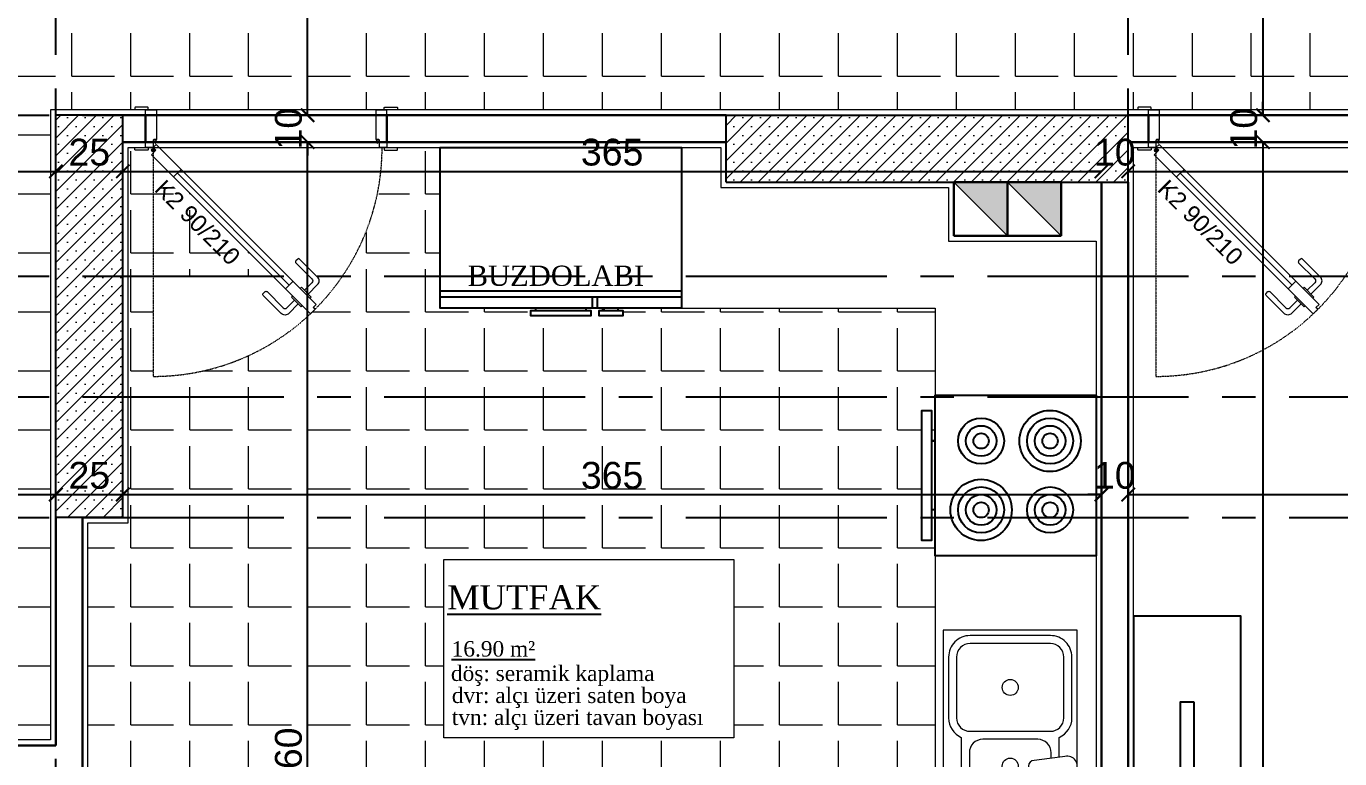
# Model space of a CAD drawing. Header units: millimetres. Extents: x 2778 to 13672, y 1832 to 5175.
# Drawn here: x 11085.1 to 11575.1, y 3115.2 to 3388.4 of the extents above; entities that cross this region are included whole.
import ezdxf

# ---------------------------------------------------------------- set-up
doc = ezdxf.new("R2010")
doc.units = ezdxf.units.MM
for name, pattern in [('CENTER2', [112.5, 75, -12.5, 12.5, -12.5]), ('DASHDOT2', [12.7, 6.35, -3.175, 0, -3.175]), ('DOTX2', [0.5, 0, -0.5])]:
    doc.linetypes.add(name, pattern=pattern)
for name, color, linetype in [('7-DCR-FRN', 8, 'Continuous'), ('@A_HH', 1, 'Continuous'), ('Panel', 7, 'Continuous'), ('Yazi', 7, 'Continuous')]:
    doc.layers.add(name, color=color, linetype=linetype)
for name, color, linetype, lineweight in [('aks', 251, 'DASHDOT2', 35), ('duvar', 232, 'Continuous', 30), ('ince', 37, 'Continuous', 0), ('iz', 1, 'DOTX2', 20), ('kapı', 3, 'Continuous', 18), ('sıva iç', 21, 'Continuous', 0), ('tarama', 251, 'Continuous', 0), ('TEFRİŞ', 251, 'Continuous', 25), ('yazı', 11, 'Continuous', 20), ('z - tarama', 251, 'Continuous', 18), ('ölçü dış', 192, 'Continuous', 20), ('ÖLÇÜ İÇ', 7, 'Continuous', 9)]:
    doc.layers.add(name, color=color, linetype=linetype, lineweight=lineweight)
doc.styles.get("Standard").update_dxf_attribs({"font": 'arial.ttf'})
doc.styles.add('STYLE3', font='times.ttf', dxfattribs={"height": 12})
doc.styles.add('Times roman', font='times.ttf')
doc.dimstyles.new('zulay iç ölçü', dxfattribs={"dimtxt": 10, "dimasz": 5, "dimexe": 0.18, "dimexo": 0, "dimgap": 2, "dimtad": 3, "dimdec": 0, "dimzin": 0, "dimdsep": 46, "dimtxsty": 'Standard', "dimblk": 'ARCHTICK', "dimcen": 0.09, "dimse1": 1, "dimse2": 1, "dimadec": 0, "dimazin": 0, "dimtfac": 1, "dimtdec": 0, "dimtix": 1, "dimtofl": 0, "dimtmove": 0, "dimatfit": 3, "dimldrblk": 'ARCHTICK', "dimfxl": 1, "dimtolj": 1, "dimtzin": 0, "dimarcsym": 0})
pattern_1 = [(45, (0, 0), (-3.314563, 3.314563), []), (45, (3.3146, 0), (-3.314563, 3.314563), [0, -4.6875])]
pattern_2 = [(0, (-1051519.92, 410259.85), (0, 22), [16, -6]), (90, (-1051519.92, 410259.85), (-22, 1e-15), [16, -6])]

# ---------------------------------------------------------------- blocks, each defined once
blk = doc.blocks.new('IDE242Entity668')
at = {"layer": 'Panel', "linetype": 'Continuous', "lineweight": 5}
h = blk.add_hatch(dxfattribs=at)
h.set_pattern_fill('SACNCR', color=163, scale=50, style=0)
h.set_pattern_definition(pattern_1)
h.paths.add_polyline_path([(2690, 865), (2840, 865), (2840, 840), (2690, 840)])
blk = doc.blocks.new('IDE242Entity669')
at = {"layer": 'Panel', "color": 164, "linetype": 'Continuous', "lineweight": -3}
blk.add_lwpolyline([(2690, 840), (2690, 865)], dxfattribs=at)
blk = doc.blocks.new('IDE242Entity670')
at = {"layer": 'Panel', "color": 164, "linetype": 'Continuous', "lineweight": -3}
blk.add_lwpolyline([(2690, 840), (2840, 840)], dxfattribs=at)
blk = doc.blocks.new('IDE242Entity671')
at = {"layer": 'Panel', "color": 164, "linetype": 'Continuous', "lineweight": -3}
blk.add_lwpolyline([(2840, 840), (2840, 865)], dxfattribs=at)
blk = doc.blocks.new('IDE242Entity672')
at = {"layer": 'Panel', "color": 164, "linetype": 'Continuous', "lineweight": -3}
blk.add_lwpolyline([(2690, 865), (2840, 865)], dxfattribs=at)
blk = doc.blocks.new('IDE242Entity883')
at = {"layer": 'Panel', "linetype": 'Continuous', "lineweight": 5}
h = blk.add_hatch(dxfattribs=at)
h.set_pattern_fill('SACNCR', color=163, scale=50, style=0)
h.set_pattern_definition(pattern_1)
h.paths.add_polyline_path([(2440, 715), (2440, 865), (2465, 865), (2465, 715)])
blk = doc.blocks.new('IDE242Entity884')
at = {"layer": 'Panel', "color": 164, "linetype": 'Continuous', "lineweight": -3}
blk.add_lwpolyline([(2465, 715), (2440, 715)], dxfattribs=at)
blk = doc.blocks.new('IDE242Entity885')
at = {"layer": 'Panel', "color": 164, "linetype": 'Continuous', "lineweight": -3}
blk.add_lwpolyline([(2465, 715), (2465, 865)], dxfattribs=at)
blk = doc.blocks.new('IDE242Entity886')
at = {"layer": 'Panel', "color": 164, "linetype": 'Continuous', "lineweight": -3}
blk.add_lwpolyline([(2465, 865), (2440, 865)], dxfattribs=at)
blk = doc.blocks.new('IDE242Entity887')
at = {"layer": 'Panel', "color": 164, "linetype": 'Continuous', "lineweight": -3}
blk.add_lwpolyline([(2440, 715), (2440, 865)], dxfattribs=at)
blk = doc.blocks.new('sadsfsfsf')
at = {"layer": 'ince'}
for p, q in [((0.7, 0), (-0.7, 0)), ((0, 0.7), (0, -0.7))]:
    blk.add_line(p, q, dxfattribs=at)
for radius in [0.6, 0.45]:
    blk.add_circle((0, 0), radius, dxfattribs=at)
blk = doc.blocks.new('eddeded')
at = {"layer": 'duvar'}
for p, q in [((-48.21, 54.38), (-38.21, 54.38)), ((-48.21, -35.62), (-38.21, -35.62))]:
    blk.add_line(p, q, dxfattribs=at)
at = {"layer": 'ince'}
blk.add_line((-26.6, -23.78), (15.13, 17.96), dxfattribs=at)
for points in [[(-50.21, 53.38), (-50.96, 53.38, -0.414214), (-51.21, 53.63), (-51.21, 58.13, -0.414214), (-50.96, 58.38), (-50.21, 58.38)], [(-36.21, 53.38), (-35.46, 53.38, 0.414214), (-35.21, 53.63), (-35.21, 58.13, 0.414214), (-35.46, 58.38), (-36.21, 58.38)], [(-50.21, -34.62), (-50.96, -34.62, 0.414214), (-51.21, -34.87), (-51.21, -39.37, 0.414214), (-50.96, -39.62), (-50.21, -39.62)], [(-36.21, -34.62), (-35.46, -34.62, -0.414214), (-35.21, -34.87), (-35.21, -39.37, -0.414214), (-35.46, -39.62), (-36.21, -39.62)]]:
    blk.add_lwpolyline(points, format="xyb", dxfattribs=at)
for points in [[(-39.11, 51.33), (-39.11, 50.38), (-37.81, 50.68), (-37.81, 50.81, -0.112206), (-37.91, 50.76), (-38.72, 50.57, -0.482314), (-39.02, 50.82), (-39.02, 51.24, -0.414214), (-38.77, 51.49), (-37.97, 51.49, -0.170049), (-37.81, 51.43), (-37.81, 51.58), (-38.86, 51.58, 0.414214)], [(17.08, 23.59), (18.49, 25), (14.96, 28.54, 0.414214), (12.13, 28.54), (5.41, 21.82, 0.414214), (5.41, 21.11), (6.12, 20.4, 0.414214), (6.83, 20.4), (12.84, 26.41, -0.414214), (14.25, 26.41)], [(20.76, 19.91), (22.17, 21.32), (25.71, 17.79, -0.414214), (25.71, 14.96), (18.99, 8.24, -0.414214), (18.28, 8.24), (17.58, 8.95, -0.414214), (17.58, 9.66), (23.59, 15.67, 0.414214), (23.59, 17.08)], [(-39.11, -31.62), (-39.11, -32.57, 0.414214), (-38.86, -32.82), (-37.81, -32.82), (-37.81, -32.67, -0.170049), (-37.97, -32.73), (-38.77, -32.73, -0.414214), (-39.02, -32.48), (-39.02, -32.06, -0.482314), (-38.72, -31.81), (-37.91, -32, -0.112206), (-37.81, -32.05), (-37.81, -31.92)]]:
    blk.add_lwpolyline(points, format="xyb", close=True, dxfattribs=at)
for points in [[(20.04, 25.7), (19.62, 26.12), (15.96, 22.47), (16.38, 22.04)], [(22.87, 22.87), (23.29, 22.44), (19.64, 18.79), (19.21, 19.21)]]:
    blk.add_lwpolyline(points, dxfattribs=at)
at = {"layer": 'iz', "ltscale": 0.1}
for p, q in [((-48.21, -35.62), (-48.21, 54.38)), ((-38.21, -35.62), (-38.21, 54.38)), ((-36.21, -32.82), (49.19, -32.82))]:
    blk.add_line(p, q, dxfattribs=at)
blk.add_arc((-36.22, -32.83), 85.41, 0.0042, 89.9958, dxfattribs=at)
at = {"layer": 'kapı'}
for p, q in [((13.72, 19.37), (16.54, 16.54)), ((-28.02, -22.36), (-25.19, -25.19))]:
    blk.add_line(p, q, dxfattribs=at)
for points in [[(-36.21, 54.38), (-36.21, 51.58), (-38.86, 51.58, 0.414214), (-39.11, 51.33), (-39.11, 50.38), (-50.21, 50.38), (-50.21, 54.38)], [(-50.21, -35.62), (-50.21, -31.62), (-39.11, -31.62), (-39.11, -32.57, 0.414214), (-38.86, -32.82), (-36.21, -32.82), (-36.21, -35.62), (-36.21, -35.62)]]:
    blk.add_lwpolyline(points, format="xyb", dxfattribs=at)
blk.add_lwpolyline([(-36.21, -32.82), (-35.15, -31.76), (-33.46, -33.46), (25.87, 25.87), (24.17, 27.57), (23.47, 26.86), (22.33, 27.99), (-37.35, -31.69), (-36.21, -32.82)], dxfattribs=at)
at = {"layer": 'sıva iç'}
for p, q in [((-48.21, 54.38), (-50.21, 54.38)), ((-38.21, 54.38), (-36.21, 54.38)), ((-48.21, -35.62), (-50.21, -35.62)), ((-36.21, -35.62), (-38.21, -35.62))]:
    blk.add_line(p, q, dxfattribs=at)
at = {"layer": 'ölçü dış'}
blk.add_line((-38.21, -35.62), (-48.21, -35.62), dxfattribs=at)
at = {"layer": 'ince', "rotation": 90}
blk.add_blockref('sadsfsfsf', (-35.15, -32.82), dxfattribs=at)
at = {"layer": 'yazı'}
blk.add_text('K2 90/210', height=6.328, rotation=45, dxfattribs=at).set_placement((-20.24, -32.71))
blk = doc.blocks.new('DGFDGFDG')
at = {"layer": 'tarama'}
h = blk.add_hatch(color=256, dxfattribs=at)
h.dxf.hatch_style = 1
h.paths.add_polyline_path([(650023.04, -115859.89), (650043.04, -115879.89), (650043.04, -115859.89)])
h = blk.add_hatch(color=256, dxfattribs=at)
h.dxf.hatch_style = 1
h.paths.add_polyline_path([(650043.04, -115859.89), (650063.04, -115879.89), (650063.04, -115859.89)])
at = {"layer": '@A_HH', "linetype": 'Continuous', "lineweight": 0}
for p, q in [((650043.04, -115879.89), (650043.04, -115859.89)), ((650043.04, -115879.89), (650043.04, -115859.89)), ((650063.04, -115879.89), (650063.04, -115859.89)), ((650063.04, -115879.89), (650063.04, -115859.89))]:
    blk.add_line(p, q, dxfattribs=at)
at = {"layer": 'duvar'}
for p, q in [((650043.04, -115859.89), (650023.04, -115859.89)), ((650043.04, -115859.89), (650023.04, -115859.89)), ((650043.04, -115859.89), (650023.04, -115859.89)), ((650023.04, -115859.89), (650043.04, -115859.89)), ((650043.04, -115859.89), (650023.04, -115859.89)), ((650043.04, -115859.89), (650023.04, -115859.89)), ((650023.04, -115859.89), (650043.04, -115859.89)), ((650063.04, -115859.89), (650043.04, -115859.89)), ((650063.04, -115859.89), (650043.04, -115859.89)), ((650063.04, -115859.89), (650043.04, -115859.89)), ((650043.04, -115859.89), (650063.04, -115859.89)), ((650063.04, -115859.89), (650043.04, -115859.89)), ((650063.04, -115859.89), (650043.04, -115859.89)), ((650043.04, -115859.89), (650063.04, -115859.89)), ((650043.04, -115859.89), (650043.04, -115879.89)), ((650043.04, -115859.89), (650043.04, -115879.89)), ((650043.04, -115859.89), (650043.04, -115879.89)), ((650043.04, -115879.89), (650043.04, -115859.89)), ((650043.04, -115859.89), (650043.04, -115879.89)), ((650043.04, -115879.89), (650043.04, -115859.89)), ((650043.04, -115879.89), (650043.04, -115859.89)), ((650063.04, -115859.89), (650063.04, -115879.89)), ((650063.04, -115859.89), (650063.04, -115879.89)), ((650063.04, -115859.89), (650063.04, -115879.89)), ((650063.04, -115879.89), (650063.04, -115859.89)), ((650063.04, -115859.89), (650063.04, -115879.89)), ((650063.04, -115879.89), (650063.04, -115859.89)), ((650063.04, -115879.89), (650063.04, -115859.89)), ((650043.04, -115864.89), (650043.04, -115869.89)), ((650063.04, -115864.89), (650063.04, -115869.89)), ((650023.04, -115879.89), (650043.04, -115879.89)), ((650043.04, -115879.89), (650023.04, -115879.89)), ((650023.04, -115879.89), (650043.04, -115879.89)), ((650023.04, -115879.89), (650043.04, -115879.89)), ((650023.04, -115879.89), (650043.04, -115879.89)), ((650023.04, -115879.89), (650043.04, -115879.89)), ((650023.04, -115879.89), (650043.04, -115879.89)), ((650043.04, -115879.89), (650023.04, -115879.89)), ((650043.04, -115879.89), (650023.04, -115879.89)), ((650043.04, -115879.89), (650023.04, -115879.89)), ((650023.04, -115879.89), (650043.04, -115879.89)), ((650043.04, -115879.89), (650023.04, -115879.89)), ((650043.04, -115879.89), (650023.04, -115879.89)), ((650023.04, -115879.89), (650043.04, -115879.89)), ((650043.04, -115879.89), (650063.04, -115879.89)), ((650063.04, -115879.89), (650043.04, -115879.89)), ((650043.04, -115879.89), (650063.04, -115879.89)), ((650043.04, -115879.89), (650063.04, -115879.89)), ((650043.04, -115879.89), (650063.04, -115879.89)), ((650043.04, -115879.89), (650063.04, -115879.89)), ((650043.04, -115879.89), (650063.04, -115879.89)), ((650063.04, -115879.89), (650043.04, -115879.89)), ((650063.04, -115879.89), (650043.04, -115879.89)), ((650063.04, -115879.89), (650043.04, -115879.89)), ((650043.04, -115879.89), (650063.04, -115879.89)), ((650063.04, -115879.89), (650043.04, -115879.89)), ((650063.04, -115879.89), (650043.04, -115879.89)), ((650043.04, -115879.89), (650063.04, -115879.89))]:
    blk.add_line(p, q, dxfattribs=at)
at = {"layer": 'duvar', "color": 7}
for p, q in [((650043.04, -115859.89), (650023.04, -115859.89)), ((650023.04, -115859.89), (650023.04, -115879.89)), ((650063.04, -115859.89), (650043.04, -115859.89)), ((650043.04, -115859.89), (650043.04, -115879.89)), ((650043.04, -115859.89), (650043.04, -115879.89)), ((650063.04, -115859.89), (650063.04, -115879.89)), ((650043.04, -115879.89), (650023.04, -115879.89)), ((650043.04, -115879.89), (650023.04, -115879.89)), ((650041.04, -115879.89), (650043.04, -115879.89)), ((650063.04, -115879.89), (650043.04, -115879.89)), ((650063.04, -115879.89), (650043.04, -115879.89)), ((650061.04, -115879.89), (650063.04, -115879.89))]:
    blk.add_line(p, q, dxfattribs=at)
at = {"layer": 'duvar'}
for points in [[(650023.04, -115859.89), (650043.04, -115859.89)], [(650043.04, -115859.89), (650063.04, -115859.89)], [(650043.04, -115879.89), (650043.04, -115859.89)], [(650063.04, -115879.89), (650063.04, -115859.89)], [(650023.04, -115879.89), (650043.04, -115879.89)], [(650043.04, -115879.89), (650063.04, -115879.89)]]:
    blk.add_lwpolyline(points, dxfattribs=at)
at = {"layer": 'ince'}
for p, q in [((650043.04, -115879.89), (650023.04, -115859.89)), ((650063.04, -115879.89), (650043.04, -115859.89))]:
    blk.add_line(p, q, dxfattribs=at)
at = {"layer": 'sıva iç'}
for p, q in [((650041.04, -115879.85), (650041.04, -115879.89)), ((650061.04, -115879.85), (650061.04, -115879.89))]:
    blk.add_line(p, q, dxfattribs=at)
blk = doc.blocks.new('*U29')
at = {"layer": '7-DCR-FRN'}
blk.add_lwpolyline([(0, 0), (210, 0), (210, 40), (0, 40)], close=True, dxfattribs=at)
blk.add_lwpolyline([(32, 22.5), (184, 22.5), (184, 17.5), (32, 17.5), (32, 22.5)], dxfattribs=at)
blk = doc.blocks.new('*U36')
at = {"layer": '7-DCR-FRN', "linetype": 'Continuous', "lineweight": 5}
for p, q in [((47.01, 46.31), (48.55, 33.93)), ((54.39, 46.31), (52.85, 33.93))]:
    blk.add_line(p, q, dxfattribs=at)
at = {"layer": '7-DCR-FRN', "linetype": 'Continuous', "lineweight": 18}
for p, q in [((63.7, 26.5), (82.2, 45)), ((63.7, 36.5), (72.2, 45)), ((63.7, 31.5), (77.2, 45)), ((64.06, 41.86), (66.84, 44.64)), ((68.7, 26.5), (87.2, 45)), ((73.7, 26.5), (91.85, 44.65)), ((78.7, 26.5), (94.46, 42.26)), ((83.7, 26.5), (95, 37.8)), ((88.7, 26.5), (95, 32.8)), ((93.7, 26.5), (95, 27.8)), ((63.7, 23.5), (82.2, 5)), ((68.7, 23.5), (87.2, 5)), ((73.7, 23.5), (91.85, 5.35)), ((78.7, 23.5), (94.46, 7.74)), ((83.7, 23.5), (95, 12.2)), ((88.7, 23.5), (95, 17.2)), ((93.7, 23.5), (95, 22.2)), ((63.7, 18.5), (77.2, 5)), ((63.7, 13.5), (72.2, 5)), ((64.06, 8.14), (66.84, 5.36))]:
    blk.add_line(p, q, dxfattribs=at)
at = {"layer": '7-DCR-FRN', "linetype": 'Continuous', "lineweight": 18, "flags": 128}
blk.add_lwpolyline([(100, 50), (0, 50), (0, 0), (100, 0)], close=True, dxfattribs=at)
blk.add_lwpolyline([(100, 50), (0, 50), (0, 0), (100, 0)], close=True, dxfattribs=at)
for points in [[(47.39, 43.25), (40.01, 43.25, 0.296358), (32.7, 48), (10, 48, 0.414214), (2, 40), (2, 10, 0.414214), (10, 2), (32.7, 2, 0.296358), (40.01, 6.75), (61.39, 6.75)], [(61.39, 6.75, 0.296358), (68.7, 2), (90, 2, 0.414214), (98, 10), (98, 40, 0.414214), (90, 48), (68.7, 48, 0.296358), (61.39, 43.25), (54.01, 43.25)], [(47.76, 40.25), (45.7, 40.25, 0.414214), (40.7, 35.25), (40.7, 14.75, 0.414214), (45.7, 9.75), (55.7, 9.75)], [(55.7, 9.75, 0.414214), (60.7, 14.75), (60.7, 35.25, 0.414214), (55.7, 40.25), (53.64, 40.25)]]:
    blk.add_lwpolyline(points, format="xyb", dxfattribs=at)
blk.add_lwpolyline([(10, 45, 0.414214), (5, 40), (5, 10, 0.414214), (10, 5), (32.7, 5, 0.414214), (37.7, 10), (37.7, 40, 0.414214), (32.7, 45)], format="xyb", close=True, dxfattribs=at)
at = {"layer": '7-DCR-FRN', "linetype": 'Continuous', "lineweight": 18}
for centre in [(21.35, 25), (50.7, 25)]:
    blk.add_circle(centre, 3, dxfattribs=at)
at = {"layer": '7-DCR-FRN', "linetype": 'Continuous', "lineweight": 5}
for centre, radius, start, end in [((50.7, 46.31), 3.69, 345.7493, 194.2507), ((50.7, 33.93), 2.15, 180, 0)]:
    blk.add_arc(centre, radius, start, end, dxfattribs=at)
blk = doc.blocks.new('*U30')
at = {"layer": '7-DCR-FRN'}
for p, q in [((-12.86, 28.18), (-12.86, 29.57)), ((12.86, 28.18), (12.86, 29.57))]:
    blk.add_line(p, q, dxfattribs=at)
for points in [[(12.86, 28.18), (30, 28.18), (30, -31.82), (-30, -31.82), (-30, 28.18), (-12.86, 28.18), (-12.86, 29.57), (-24.29, 29.57), (-24.29, 33.18), (24.29, 33.18), (24.29, 29.57), (12.86, 29.57)], [(24.29, 29.57), (-24.29, 29.57), (-24.29, 33.18), (24.29, 33.18)], [(-30, -31.82), (-30, 28.18), (30, 28.18), (30, -31.82)]]:
    blk.add_lwpolyline(points, close=True, dxfattribs=at)
for centre, radius in [((-12.86, 11.04), 11.43), ((-12.86, 11.04), 8.57), ((12.86, 11.04), 8.57), ((-12.86, 11.04), 5.71), ((12.86, 11.04), 5.71), ((-12.86, 11.04), 2.86), ((12.86, 11.04), 2.86), ((12.86, -14.67), 11.43), ((-12.86, -14.67), 8.57), ((-12.86, -14.67), 5.71), ((12.86, -14.67), 8.57), ((12.86, -14.67), 5.71), ((-12.86, -14.67), 2.86), ((12.86, -14.67), 2.86)]:
    blk.add_circle(centre, radius, dxfattribs=at)
blk = doc.blocks.new('*U32')
at = {"layer": '7-DCR-FRN'}
for p, q in [((4.21, 0), (4.21, 90)), ((6.33, 0), (6.33, 90)), ((0, 54.44), (-0.9, 54.44)), ((0, 54.44), (-0.9, 54.44)), ((-0.9, 35.54), (0, 35.54)), ((-0.9, 35.54), (0, 35.54)), ((0, 31.25), (4.21, 31.25)), ((0, 28.93), (-0.9, 28.93)), ((0, 28.93), (-0.9, 28.93)), ((-0.9, 23.6), (0, 23.6)), ((-0.9, 23.6), (0, 23.6))]:
    blk.add_line(p, q, dxfattribs=at)
for points in [[(0, 90), (60, 90), (60, 0), (0, 0)], [(-2.7, 56.28), (-2.7, 33.69), (-0.9, 33.69), (-0.9, 56.28)], [(-2.7, 21.76), (-0.9, 21.76), (-0.9, 30.77), (-2.7, 30.77)]]:
    blk.add_lwpolyline(points, close=True, dxfattribs=at)
for points in [[(0, 54.44), (0, 90), (60, 90), (60, 0), (0, 0), (0, 23.6)], [(-0.9, 54.44), (-0.9, 56.28), (-2.7, 56.28), (-2.7, 33.69), (-0.9, 33.69), (-0.9, 35.54)], [(0, 28.93), (0, 35.54)], [(-0.9, 28.93), (-0.9, 30.77), (-2.7, 30.77), (-2.7, 21.76), (-0.9, 21.76), (-0.9, 23.6)], [(4.21, 33.21), (0, 33.21), (0, 33.69)]]:
    blk.add_lwpolyline(points, dxfattribs=at)
blk = doc.blocks.new('_ArchTick')
at = {"color": 0, "linetype": 'ByBlock', "const_width": 0.15}
blk.add_lwpolyline([(-0.5, -0.5), (0.5, 0.5)], dxfattribs=at)
blk = doc.blocks.new('*D3369')
at = {"layer": 'Defpoints', "color": 0, "transparency": 16777216}
for p in [(10246.17, 3213.76), (11096.17, 3213.76), (11096.17, 3213.76)]:
    blk.add_point(p, dxfattribs=at)
at = {"layer": 'ÖLÇÜ İÇ', "color": 0, "lineweight": -2, "transparency": 16777216}
blk.add_line((10246.17, 3213.76), (11096.17, 3213.76), dxfattribs=at)
at = {"layer": 'ÖLÇÜ İÇ', "color": 0, "lineweight": -2, "transparency": 16777216, "xscale": 5, "yscale": 5, "zscale": 5, "rotation": 180}
blk.add_blockref('_ArchTick', (10246.17, 3213.76), dxfattribs=at)
at = {"layer": 'ÖLÇÜ İÇ', "color": 0, "lineweight": -2, "transparency": 16777216, "xscale": 5, "yscale": 5, "zscale": 5}
blk.add_blockref('_ArchTick', (11096.17, 3213.76), dxfattribs=at)
at = {"layer": 'ÖLÇÜ İÇ', "color": 0, "transparency": 16777216, "insert": (10671.17, 3220.87), "char_height": 10, "attachment_point": 5}
blk.add_mtext('\\A1;850', dxfattribs=at)
blk = doc.blocks.new('*D3370')
at = {"layer": 'Defpoints', "color": 0, "transparency": 16777216}
for p in [(11096.17, 3213.76), (11121.17, 3213.76), (11121.17, 3213.76)]:
    blk.add_point(p, dxfattribs=at)
at = {"layer": 'ÖLÇÜ İÇ', "color": 0, "lineweight": -2, "transparency": 16777216}
blk.add_line((11096.17, 3213.76), (11121.17, 3213.76), dxfattribs=at)
at = {"layer": 'ÖLÇÜ İÇ', "color": 0, "lineweight": -2, "transparency": 16777216, "xscale": 5, "yscale": 5, "zscale": 5, "rotation": 180}
blk.add_blockref('_ArchTick', (11096.17, 3213.76), dxfattribs=at)
at = {"layer": 'ÖLÇÜ İÇ', "color": 0, "lineweight": -2, "transparency": 16777216, "xscale": 5, "yscale": 5, "zscale": 5}
blk.add_blockref('_ArchTick', (11121.17, 3213.76), dxfattribs=at)
at = {"layer": 'ÖLÇÜ İÇ', "color": 0, "transparency": 16777216, "insert": (11108.67, 3220.87), "char_height": 10, "attachment_point": 5}
blk.add_mtext('\\A1;25', dxfattribs=at)
blk = doc.blocks.new('*D3371')
at = {"layer": 'Defpoints', "color": 0, "transparency": 16777216}
for p in [(11121.17, 3213.76), (11486.17, 3213.76), (11486.17, 3213.76)]:
    blk.add_point(p, dxfattribs=at)
at = {"layer": 'ÖLÇÜ İÇ', "color": 0, "lineweight": -2, "transparency": 16777216}
blk.add_line((11121.17, 3213.76), (11486.17, 3213.76), dxfattribs=at)
at = {"layer": 'ÖLÇÜ İÇ', "color": 0, "lineweight": -2, "transparency": 16777216, "xscale": 5, "yscale": 5, "zscale": 5, "rotation": 180}
blk.add_blockref('_ArchTick', (11121.17, 3213.76), dxfattribs=at)
at = {"layer": 'ÖLÇÜ İÇ', "color": 0, "lineweight": -2, "transparency": 16777216, "xscale": 5, "yscale": 5, "zscale": 5}
blk.add_blockref('_ArchTick', (11486.17, 3213.76), dxfattribs=at)
at = {"layer": 'ÖLÇÜ İÇ', "color": 0, "transparency": 16777216, "insert": (11303.67, 3220.87), "char_height": 10, "attachment_point": 5}
blk.add_mtext('\\A1;365', dxfattribs=at)
blk = doc.blocks.new('*D3372')
at = {"layer": 'Defpoints', "color": 0, "transparency": 16777216}
for p in [(11486.17, 3213.76), (11496.17, 3213.76), (11496.17, 3213.76)]:
    blk.add_point(p, dxfattribs=at)
at = {"layer": 'ÖLÇÜ İÇ', "color": 0, "lineweight": -2, "transparency": 16777216}
for p, q in [((11486.17, 3213.76), (11481.17, 3213.76)), ((11496.17, 3213.76), (11501.17, 3213.76))]:
    blk.add_line(p, q, dxfattribs=at)
at = {"layer": 'ÖLÇÜ İÇ', "color": 0, "lineweight": -2, "transparency": 16777216, "xscale": 5, "yscale": 5, "zscale": 5}
blk.add_blockref('_ArchTick', (11486.17, 3213.76), dxfattribs=at)
at = {"layer": 'ÖLÇÜ İÇ', "color": 0, "lineweight": -2, "transparency": 16777216, "xscale": 5, "yscale": 5, "zscale": 5, "rotation": 180}
blk.add_blockref('_ArchTick', (11496.17, 3213.76), dxfattribs=at)
at = {"layer": 'ÖLÇÜ İÇ', "color": 0, "transparency": 16777216, "insert": (11491.17, 3220.87), "char_height": 10, "attachment_point": 5}
blk.add_mtext('\\A1;10', dxfattribs=at)
blk = doc.blocks.new('*D3373')
at = {"layer": 'Defpoints', "color": 0, "transparency": 16777216}
for p in [(11496.17, 3213.76), (11891.17, 3213.76), (11891.17, 3213.76)]:
    blk.add_point(p, dxfattribs=at)
at = {"layer": 'ÖLÇÜ İÇ', "color": 0, "lineweight": -2, "transparency": 16777216}
blk.add_line((11496.17, 3213.76), (11891.17, 3213.76), dxfattribs=at)
at = {"layer": 'ÖLÇÜ İÇ', "color": 0, "lineweight": -2, "transparency": 16777216, "xscale": 5, "yscale": 5, "zscale": 5, "rotation": 180}
blk.add_blockref('_ArchTick', (11496.17, 3213.76), dxfattribs=at)
at = {"layer": 'ÖLÇÜ İÇ', "color": 0, "lineweight": -2, "transparency": 16777216, "xscale": 5, "yscale": 5, "zscale": 5}
blk.add_blockref('_ArchTick', (11891.17, 3213.76), dxfattribs=at)
at = {"layer": 'ÖLÇÜ İÇ', "color": 0, "transparency": 16777216, "insert": (11693.67, 3220.87), "char_height": 10, "attachment_point": 5}
blk.add_mtext('\\A1;395', dxfattribs=at)
blk = doc.blocks.new('*D3399')
at = {"layer": 'Defpoints', "color": 0, "transparency": 16777216}
for p in [(10896.17, 3334.3), (11096.17, 3334.3), (11096.17, 3334.3)]:
    blk.add_point(p, dxfattribs=at)
at = {"layer": 'ÖLÇÜ İÇ', "color": 0, "lineweight": -2, "transparency": 16777216}
blk.add_line((10896.17, 3334.3), (11096.17, 3334.3), dxfattribs=at)
at = {"layer": 'ÖLÇÜ İÇ', "color": 0, "lineweight": -2, "transparency": 16777216, "xscale": 5, "yscale": 5, "zscale": 5, "rotation": 180}
blk.add_blockref('_ArchTick', (10896.17, 3334.3), dxfattribs=at)
at = {"layer": 'ÖLÇÜ İÇ', "color": 0, "lineweight": -2, "transparency": 16777216, "xscale": 5, "yscale": 5, "zscale": 5}
blk.add_blockref('_ArchTick', (11096.17, 3334.3), dxfattribs=at)
at = {"layer": 'ÖLÇÜ İÇ', "color": 0, "transparency": 16777216, "insert": (10996.17, 3341.4), "char_height": 10, "attachment_point": 5}
blk.add_mtext('\\A1;200', dxfattribs=at)
blk = doc.blocks.new('*D3400')
at = {"layer": 'Defpoints', "color": 0, "transparency": 16777216}
for p in [(11096.17, 3334.3), (11121.17, 3334.3), (11121.17, 3334.3)]:
    blk.add_point(p, dxfattribs=at)
at = {"layer": 'ÖLÇÜ İÇ', "color": 0, "lineweight": -2, "transparency": 16777216}
blk.add_line((11096.17, 3334.3), (11121.17, 3334.3), dxfattribs=at)
at = {"layer": 'ÖLÇÜ İÇ', "color": 0, "lineweight": -2, "transparency": 16777216, "xscale": 5, "yscale": 5, "zscale": 5, "rotation": 180}
blk.add_blockref('_ArchTick', (11096.17, 3334.3), dxfattribs=at)
at = {"layer": 'ÖLÇÜ İÇ', "color": 0, "lineweight": -2, "transparency": 16777216, "xscale": 5, "yscale": 5, "zscale": 5}
blk.add_blockref('_ArchTick', (11121.17, 3334.3), dxfattribs=at)
at = {"layer": 'ÖLÇÜ İÇ', "color": 0, "transparency": 16777216, "insert": (11108.67, 3341.4), "char_height": 10, "attachment_point": 5}
blk.add_mtext('\\A1;25', dxfattribs=at)
blk = doc.blocks.new('*D3401')
at = {"layer": 'Defpoints', "color": 0, "transparency": 16777216}
for p in [(11121.17, 3334.3), (11486.17, 3334.3), (11486.17, 3330.23)]:
    blk.add_point(p, dxfattribs=at)
at = {"layer": 'ÖLÇÜ İÇ', "color": 0, "lineweight": -2, "transparency": 16777216}
blk.add_line((11121.17, 3334.3), (11486.17, 3334.3), dxfattribs=at)
at = {"layer": 'ÖLÇÜ İÇ', "color": 0, "lineweight": -2, "transparency": 16777216, "xscale": 5, "yscale": 5, "zscale": 5, "rotation": 180}
blk.add_blockref('_ArchTick', (11121.17, 3334.3), dxfattribs=at)
at = {"layer": 'ÖLÇÜ İÇ', "color": 0, "lineweight": -2, "transparency": 16777216, "xscale": 5, "yscale": 5, "zscale": 5}
blk.add_blockref('_ArchTick', (11486.17, 3334.3), dxfattribs=at)
at = {"layer": 'ÖLÇÜ İÇ', "color": 0, "transparency": 16777216, "insert": (11303.67, 3341.41), "char_height": 10, "attachment_point": 5}
blk.add_mtext('\\A1;365', dxfattribs=at)
blk = doc.blocks.new('*D3402')
at = {"layer": 'Defpoints', "color": 0, "transparency": 16777216}
for p in [(11496.17, 3334.3), (11486.17, 3330.23), (11496.17, 3330.23)]:
    blk.add_point(p, dxfattribs=at)
at = {"layer": 'ÖLÇÜ İÇ', "color": 0, "lineweight": -2, "transparency": 16777216}
for p, q in [((11486.17, 3334.3), (11481.17, 3334.3)), ((11496.17, 3334.3), (11501.17, 3334.3))]:
    blk.add_line(p, q, dxfattribs=at)
at = {"layer": 'ÖLÇÜ İÇ', "color": 0, "lineweight": -2, "transparency": 16777216, "xscale": 5, "yscale": 5, "zscale": 5}
blk.add_blockref('_ArchTick', (11486.17, 3334.3), dxfattribs=at)
at = {"layer": 'ÖLÇÜ İÇ', "color": 0, "lineweight": -2, "transparency": 16777216, "xscale": 5, "yscale": 5, "zscale": 5, "rotation": 180}
blk.add_blockref('_ArchTick', (11496.17, 3334.3), dxfattribs=at)
at = {"layer": 'ÖLÇÜ İÇ', "color": 0, "transparency": 16777216, "insert": (11491.17, 3341.4), "char_height": 10, "attachment_point": 5}
blk.add_mtext('\\A1;10', dxfattribs=at)
blk = doc.blocks.new('*D3403')
at = {"layer": 'Defpoints', "color": 0, "transparency": 16777216}
for p in [(11891.17, 3334.3), (11891.17, 3334.3), (11496.17, 3330.23)]:
    blk.add_point(p, dxfattribs=at)
at = {"layer": 'ÖLÇÜ İÇ', "color": 0, "lineweight": -2, "transparency": 16777216}
blk.add_line((11496.17, 3334.3), (11891.17, 3334.3), dxfattribs=at)
at = {"layer": 'ÖLÇÜ İÇ', "color": 0, "lineweight": -2, "transparency": 16777216, "xscale": 5, "yscale": 5, "zscale": 5, "rotation": 180}
blk.add_blockref('_ArchTick', (11496.17, 3334.3), dxfattribs=at)
at = {"layer": 'ÖLÇÜ İÇ', "color": 0, "lineweight": -2, "transparency": 16777216, "xscale": 5, "yscale": 5, "zscale": 5}
blk.add_blockref('_ArchTick', (11891.17, 3334.3), dxfattribs=at)
at = {"layer": 'ÖLÇÜ İÇ', "color": 0, "transparency": 16777216, "insert": (11693.67, 3341.41), "char_height": 10, "attachment_point": 5}
blk.add_mtext('\\A1;395', dxfattribs=at)
blk = doc.blocks.new('*D3434')
at = {"layer": 'Defpoints', "color": 0, "transparency": 16777216}
for p in [(11190.08, 3345.23), (11190.08, 3345.23), (11190.08, 2885.23)]:
    blk.add_point(p, dxfattribs=at)
at = {"layer": 'ÖLÇÜ İÇ', "color": 0, "lineweight": -2, "transparency": 16777216}
blk.add_line((11190.08, 2885.23), (11190.08, 3345.23), dxfattribs=at)
at = {"layer": 'ÖLÇÜ İÇ', "color": 0, "lineweight": -2, "transparency": 16777216, "xscale": 5, "yscale": 5, "zscale": 5}
for p, rotation in [((11190.08, 3345.23), 90), ((11190.08, 2885.23), 270)]:
    blk.add_blockref('_ArchTick', p, dxfattribs=dict(at, rotation=rotation))
at = {"layer": 'ÖLÇÜ İÇ', "color": 0, "transparency": 16777216, "insert": (11182.98, 3115.23), "char_height": 10, "attachment_point": 5, "rotation": 90}
blk.add_mtext('\\A1;460', dxfattribs=at)
blk = doc.blocks.new('*D3435')
at = {"layer": 'Defpoints', "color": 0, "transparency": 16777216}
for p in [(11190.08, 3355.23), (11190.08, 3355.23), (11190.08, 3345.23)]:
    blk.add_point(p, dxfattribs=at)
at = {"layer": 'ÖLÇÜ İÇ', "color": 0, "lineweight": -2, "transparency": 16777216}
for p, q in [((11190.08, 3355.23), (11190.08, 3360.23)), ((11190.08, 3345.23), (11190.08, 3340.23))]:
    blk.add_line(p, q, dxfattribs=at)
at = {"layer": 'ÖLÇÜ İÇ', "color": 0, "lineweight": -2, "transparency": 16777216, "xscale": 5, "yscale": 5, "zscale": 5}
for p, rotation in [((11190.08, 3355.23), 270), ((11190.08, 3345.23), 90)]:
    blk.add_blockref('_ArchTick', p, dxfattribs=dict(at, rotation=rotation))
at = {"layer": 'ÖLÇÜ İÇ', "color": 0, "transparency": 16777216, "insert": (11182.98, 3350.23), "char_height": 10, "attachment_point": 5, "rotation": 90}
blk.add_mtext('\\A1;10', dxfattribs=at)
blk = doc.blocks.new('*D3436')
at = {"layer": 'Defpoints', "color": 0, "transparency": 16777216}
for p in [(11190.08, 3485.23), (11190.08, 3485.23), (11190.08, 3355.23)]:
    blk.add_point(p, dxfattribs=at)
at = {"layer": 'ÖLÇÜ İÇ', "color": 0, "lineweight": -2, "transparency": 16777216}
blk.add_line((11190.08, 3355.23), (11190.08, 3485.23), dxfattribs=at)
at = {"layer": 'ÖLÇÜ İÇ', "color": 0, "lineweight": -2, "transparency": 16777216, "xscale": 5, "yscale": 5, "zscale": 5}
for p, rotation in [((11190.08, 3485.23), 90), ((11190.08, 3355.23), 270)]:
    blk.add_blockref('_ArchTick', p, dxfattribs=dict(at, rotation=rotation))
at = {"layer": 'ÖLÇÜ İÇ', "color": 0, "transparency": 16777216, "insert": (11182.97, 3420.23), "char_height": 10, "attachment_point": 5, "rotation": 90}
blk.add_mtext('\\A1;130', dxfattribs=at)
blk = doc.blocks.new('*D3439')
at = {"layer": 'Defpoints', "color": 0, "transparency": 16777216}
for p in [(11546.42, 3485.23), (11546.42, 3355.23), (11546.42, 3355.23)]:
    blk.add_point(p, dxfattribs=at)
at = {"layer": 'ÖLÇÜ İÇ', "color": 0, "lineweight": -2, "transparency": 16777216}
blk.add_line((11546.42, 3485.23), (11546.42, 3355.23), dxfattribs=at)
at = {"layer": 'ÖLÇÜ İÇ', "color": 0, "lineweight": -2, "transparency": 16777216, "xscale": 5, "yscale": 5, "zscale": 5}
for p, rotation in [((11546.42, 3485.23), 90), ((11546.42, 3355.23), 270)]:
    blk.add_blockref('_ArchTick', p, dxfattribs=dict(at, rotation=rotation))
at = {"layer": 'ÖLÇÜ İÇ', "color": 0, "transparency": 16777216, "insert": (11539.32, 3420.23), "char_height": 10, "attachment_point": 5, "rotation": 90}
blk.add_mtext('\\A1;130', dxfattribs=at)
blk = doc.blocks.new('*D3440')
at = {"layer": 'Defpoints', "color": 0, "transparency": 16777216}
for p in [(11546.42, 3355.23), (11546.42, 3345.23), (11546.42, 3345.23)]:
    blk.add_point(p, dxfattribs=at)
at = {"layer": 'ÖLÇÜ İÇ', "color": 0, "lineweight": -2, "transparency": 16777216}
for p, q in [((11546.42, 3355.23), (11546.42, 3360.23)), ((11546.42, 3345.23), (11546.42, 3340.23))]:
    blk.add_line(p, q, dxfattribs=at)
at = {"layer": 'ÖLÇÜ İÇ', "color": 0, "lineweight": -2, "transparency": 16777216, "xscale": 5, "yscale": 5, "zscale": 5}
for p, rotation in [((11546.42, 3355.23), 270), ((11546.42, 3345.23), 90)]:
    blk.add_blockref('_ArchTick', p, dxfattribs=dict(at, rotation=rotation))
at = {"layer": 'ÖLÇÜ İÇ', "color": 0, "transparency": 16777216, "insert": (11539.32, 3350.23), "char_height": 10, "attachment_point": 5, "rotation": 90}
blk.add_mtext('\\A1;10', dxfattribs=at)
blk = doc.blocks.new('*D3441')
at = {"layer": 'Defpoints', "color": 0, "transparency": 16777216}
for p in [(11546.42, 3345.23), (11546.42, 2640.23), (11546.42, 2640.23)]:
    blk.add_point(p, dxfattribs=at)
at = {"layer": 'ÖLÇÜ İÇ', "color": 0, "lineweight": -2, "transparency": 16777216}
blk.add_line((11546.42, 3345.23), (11546.42, 2640.23), dxfattribs=at)
at = {"layer": 'ÖLÇÜ İÇ', "color": 0, "lineweight": -2, "transparency": 16777216, "xscale": 5, "yscale": 5, "zscale": 5}
for p, rotation in [((11546.42, 3345.23), 90), ((11546.42, 2640.23), 270)]:
    blk.add_blockref('_ArchTick', p, dxfattribs=dict(at, rotation=rotation))
at = {"layer": 'ÖLÇÜ İÇ', "color": 0, "transparency": 16777216, "insert": (11539.32, 2992.73), "char_height": 10, "attachment_point": 5, "rotation": 90}
blk.add_mtext('\\A1;705', dxfattribs=at)

msp = doc.modelspace()

# ---------------------------------------------------------------- hatches: boundary and pattern name
at = {"layer": 'z - tarama', "true_color": 0xffffff}
h = msp.add_hatch(dxfattribs=at)
h.set_pattern_fill('ANGLE', scale=80, style=0)
h.set_pattern_definition(pattern_2)
h.paths.add_polyline_path([(10766.17, 3205.23), (10456.17, 3205.23), (10456.17, 3248.23), (10754.17, 3248.23), (10754.17, 3233.23), (10766.17, 3233.23)])
h.paths.add_polyline_path([(10766.17, 3137.23), (10754.17, 3137.23), (10754.17, 3122.23), (10572.54, 3122.23), (10572.54, 3123.23), (10567.54, 3123.23), (10567.54, 3122.23), (10564.54, 3122.23), (10479.54, 3122.23), (10479.54, 3123.23), (10474.54, 3123.23), (10474.54, 3122.23), (10456.17, 3122.23), (10456.17, 3205.23), (10766.17, 3205.23)])
h.paths.add_polyline_path([(10570.1, 3203.41), (10460.34, 3203.41), (10460.34, 3137.74), (10570.1, 3137.74)], flags=16)
h.paths.add_polyline_path([(10966.29, 3144.37), (11076.05, 3144.37), (11076.05, 3205.23), (11094.17, 3205.23), (11094.17, 3122.23), (10880.53, 3122.23), (10880.53, 3123.23), (10875.53, 3123.23), (10875.53, 3122.23), (10872.53, 3122.23), (10787.53, 3122.23), (10787.53, 3123.23), (10782.53, 3123.23), (10782.53, 3122.23), (10768.17, 3122.23), (10768.17, 3137.23), (10766.17, 3137.23), (10766.17, 3205.23), (10966.29, 3205.23)])
h.paths.add_polyline_path([(11094.17, 3205.23), (11076.05, 3205.23), (11076.05, 3210.04), (10966.29, 3210.04), (10966.29, 3205.23), (10766.17, 3205.23), (10766.17, 3233.23), (10768.17, 3233.23), (10768.17, 3248.23), (10772.44, 3248.23), (10772.44, 3247.23), (10777.44, 3247.23), (10777.44, 3248.23), (10780.44, 3248.23), (10865.44, 3248.23), (10865.44, 3247.23), (10870.44, 3247.23), (10870.44, 3248.23), (10898.17, 3248.23), (10938.17, 3248.23), (10938.17, 3250.23), (11094.17, 3250.23)])
h.paths.add_polyline_path([(11094.17, 3250.23), (10938.17, 3250.23), (10938.17, 3295.23), (11094.17, 3295.23)])
h.paths.add_polyline_path([(11094.17, 3295.23), (10938.17, 3295.23), (10938.17, 3355.23), (11094.17, 3355.23)])
h.paths.add_polyline_path([(11096.17, 3357.23), (11094.17, 3357.23), (11094.17, 3355.23), (10938.17, 3355.23), (10938.17, 3445.23), (10958.32, 3445.23), (10958.32, 3387.83, 0.192382), (11024.05, 3414.1), (11024.08, 3414.08), (11025.77, 3415.78, 0.094205), (11045.82, 3445.23), (11096.17, 3445.23)])
h.paths.add_polyline_path([(11496.17, 3357.23), (11223.67, 3357.23), (11223.67, 3358.23), (11218.67, 3358.23), (11218.67, 3357.23), (11215.67, 3357.23), (11130.67, 3357.23), (11130.67, 3358.23), (11125.67, 3358.23), (11125.67, 3357.23), (11096.17, 3357.23), (11096.17, 3445.23), (11496.17, 3445.23)])
h.paths.add_polyline_path([(11624.17, 3365.16), (11623.17, 3365.16), (11623.17, 3360.16), (11624.17, 3360.16), (11624.17, 3357.23), (11597.73, 3357.23), (11597.73, 3358.23), (11592.73, 3358.23), (11592.73, 3357.23), (11589.73, 3357.23), (11504.73, 3357.23), (11504.73, 3358.23), (11499.73, 3358.23), (11499.73, 3357.23), (11496.17, 3357.23), (11496.17, 3445.23), (11624.17, 3445.23)])
h.paths.add_polyline_path([(11624.17, 3458.16), (11623.17, 3458.16), (11623.17, 3453.16), (11624.17, 3453.16), (11624.17, 3450.16), (11624.17, 3445.23), (11496.17, 3445.23), (11496.17, 3483.23), (11624.17, 3483.23)])
h.paths.add_polyline_path([(11496.17, 3445.23), (11096.17, 3445.23), (11096.17, 3483.23), (11496.17, 3483.23)])
h.paths.add_polyline_path([(11096.17, 3445.23), (11045.82, 3445.23, 0.101272), (11054.52, 3482.49, 0.416493), (11054.77, 3482.23), (11059.52, 3482.23), (11059.52, 3483.23), (11096.17, 3483.23)])
h.paths.add_polyline_path([(10992.92, 3445.23), (10938.17, 3445.23), (10938.17, 3453.23), (10938.17, 3483.23), (10951.52, 3483.23), (10951.52, 3482.23), (10956.52, 3482.23), (10956.52, 3483.23), (10958.32, 3483.23), (10959.38, 3482.17), (10957.68, 3480.48)])
h.paths.add_polyline_path([(10958.32, 3482.62), (10958.32, 3482.77, -0.414214), (10958.92, 3482.17), (10958.77, 3482.17, 0.414214)], flags=16)
h.paths.add_polyline_path([(10462.12, 3182.37), (10535.03, 3182.37), (10535.03, 3171.54), (10462.12, 3171.54)], flags=8)
h.paths.add_polyline_path([(10462.12, 3190.04), (10545.61, 3190.04), (10545.61, 3179.19), (10462.12, 3179.19)], flags=8)
h.paths.add_polyline_path([(10462.12, 3197.7), (10551.35, 3197.7), (10551.35, 3186.85), (10462.12, 3186.85)], flags=8)
h.paths.add_polyline_path([(10462.26, 3170.43), (10491.4, 3170.43), (10491.4, 3161.62), (10462.26, 3161.62)], flags=8)
h.paths.add_polyline_path([(10461.87, 3161.67), (10517.31, 3161.67), (10517.31, 3144.74), (10461.87, 3144.74)], flags=8)
h.paths.add_polyline_path([(10895.13, 3484.07), (10955.52, 3484.07), (10955.52, 3469.96), (10895.13, 3469.96)], flags=9)
h.paths.add_polyline_path([(10311.17, 3248.23), (10311.17, 3205.23), (10456.17, 3205.23), (10456.17, 3248.23), (10450.02, 3248.23), (10450.02, 3247.23), (10445.02, 3247.23), (10445.02, 3248.23), (10357.02, 3248.23), (10357.02, 3247.23), (10352.02, 3247.23), (10352.02, 3248.23)])
h.paths.add_polyline_path([(10311.17, 3205.23), (10311.17, 3122.23), (10349.44, 3122.23), (10349.44, 3123.23), (10354.44, 3123.23), (10354.44, 3122.23), (10442.44, 3122.23), (10442.44, 3123.23), (10447.44, 3123.23), (10447.44, 3122.23), (10456.17, 3122.23), (10456.17, 3205.23)])
at = {"layer": 'z - tarama'}
h = msp.add_hatch(dxfattribs=at)
h.set_pattern_fill('ANGLE', color=252, scale=80, style=0)
h.set_pattern_definition(pattern_2)
h.paths.add_polyline_path([(11239.49, 3295.23), (11203.1, 3295.23, 0.148857), (11218.67, 3342.49, 0.416778), (11218.92, 3342.23), (11223.67, 3342.23), (11223.67, 3343.23), (11239.49, 3343.23)])
h.paths.add_polyline_path([(11273.21, 3280.53), (11295.79, 3280.53), (11295.79, 3282.33), (11293.95, 3282.33), (11293.95, 3283.23), (11300.56, 3283.23), (11300.56, 3282.33), (11298.71, 3282.33), (11298.71, 3280.53), (11307.73, 3280.53), (11307.73, 3282.33), (11305.88, 3282.33), (11305.88, 3283.23), (11329.49, 3283.23), (11424.17, 3283.23), (11424.17, 3250.23), (11123.17, 3250.23), (11123.17, 3295.23), (11132.47, 3295.23), (11132.47, 3257.83, 0.191599), (11191.14, 3281.18), (11191.16, 3281.15), (11192.86, 3282.85, 0.047156), (11203.1, 3295.23), (11239.49, 3295.23), (11239.49, 3283.23), (11275.05, 3283.23), (11275.05, 3282.33), (11273.21, 3282.33)])
h.paths.add_polyline_path([(11177.08, 3295.23), (11123.17, 3295.23), (11123.17, 3343.23), (11125.67, 3343.23), (11125.67, 3342.48, 0.414214), (11125.92, 3342.23), (11130.42, 3342.23, 0.414214), (11130.67, 3342.48), (11130.67, 3343.23), (11132.47, 3343.23), (11133.53, 3342.17), (11131.84, 3340.48)])
h.paths.add_polyline_path([(11132.47, 3342.62), (11132.47, 3342.77, -0.414214), (11133.07, 3342.17), (11132.92, 3342.17, 0.414214)], flags=16)
h.paths.add_polyline_path([(11419.17, 3205.23), (11123.17, 3205.23), (11123.17, 3250.23), (11424.17, 3250.23), (11424.17, 3233.74), (11422.79, 3233.74), (11422.79, 3245.17), (11419.17, 3245.17)])
h.paths.add_polyline_path([(11424.17, 3042.75), (11422.26, 3042.75, 0.414214), (11421.76, 3042.25), (11421.76, 3013.25, 0.414214), (11422.26, 3012.75), (11424.17, 3012.75), (11424.17, 2979.39), (11422.26, 2979.39, 0.414214), (11421.76, 2978.89), (11421.76, 2949.89, 0.414214), (11422.26, 2949.39), (11424.17, 2949.39), (11424.17, 2887.23), (11123.17, 2887.23), (11123.17, 2902.23), (11108.17, 2902.23), (11108.17, 2979.57), (11128.17, 2979.57), (11129.64, 2949.5), (11166.7, 2949.51), (11168.17, 2979.57), (11193.17, 2979.57), (11194.64, 2949.51), (11231.7, 2949.51), (11233.17, 2979.58), (11248.17, 2979.58), (11248.17, 3049.58), (11233.17, 3049.58), (11231.7, 3079.64), (11194.63, 3079.64), (11193.17, 3049.57), (11168.17, 3049.57), (11166.7, 3079.64), (11129.63, 3079.64), (11128.17, 3049.57), (11108.17, 3049.57), (11108.17, 3203.23), (11123.17, 3203.23), (11123.17, 3205.23), (11419.17, 3205.23), (11419.17, 3196.6), (11422.79, 3196.6), (11422.79, 3205.23), (11424.17, 3205.23)])
h.paths.add_polyline_path([(11240.86, 3123.07), (11349.09, 3123.07), (11349.09, 3189.5), (11240.86, 3189.5)], flags=16)
h.paths.add_polyline_path([(11132.58, 3325.02), (11166.14, 3291.46), (11172.85, 3298.18), (11139.29, 3331.74)], flags=9)
h.paths.add_polyline_path([(11239.88, 3144.14), (11300.68, 3144.14), (11300.68, 3130.34), (11239.88, 3130.34)], flags=24)
h.paths.add_polyline_path([(11242.34, 3160.81), (11275.74, 3160.81), (11275.74, 3152.01), (11242.34, 3152.01)], flags=8)
h.paths.add_polyline_path([(11241.6, 3172.09), (11319.71, 3172.09), (11319.71, 3160.49), (11241.6, 3160.49)], flags=8)
h.paths.add_polyline_path([(11241.94, 3188.53), (11337.55, 3188.53), (11337.55, 3176.9), (11241.94, 3176.9)], flags=8)
h.paths.add_polyline_path([(11241.94, 3180.33), (11331.4, 3180.33), (11331.4, 3168.7), (11241.94, 3168.7)], flags=8)

# ---------------------------------------------------------------- linework, layer by layer
at = {"layer": 'aks', "color": 251, "linetype": 'CENTER2', "lineweight": -3}
for points in [[(11096.17, 2140.23), (11096.17, 5100.23)], [(11496.17, 2140.23), (11496.17, 5100.23)], [(8406.17, 3355.23), (13636.17, 3355.23)], [(8406.17, 3295.23), (13636.17, 3295.23)], [(8406.17, 3250.23), (13636.17, 3250.23)], [(8406.17, 3205.23), (13636.17, 3205.23)]]:
    msp.add_lwpolyline(points, dxfattribs=at)
at = {"layer": 'duvar', "lineweight": 30}
for p, q in [((11121.17, 3355.23), (11346.17, 3355.23)), ((11496.17, 3355.23), (11626.17, 3355.23)), ((11121.17, 3345.23), (11346.17, 3345.23)), ((11496.17, 3345.23), (11891.17, 3345.23)), ((11486.17, 3330.23), (11486.17, 2900.23)), ((11496.17, 3330.23), (11496.17, 2900.23)), ((11096.17, 3205.23), (11096.17, 3120.23)), ((11106.17, 3205.23), (11106.17, 2900.23)), ((11096.17, 3120.23), (10766.17, 3120.23))]:
    msp.add_line(p, q, dxfattribs=at)
at = {"layer": 'sıva iç'}
for points in [[(11624.17, 3483.23), (11624.17, 3357.23), (11094.17, 3357.23), (11094.17, 3122.23), (10768.17, 3122.23), (10768.17, 3137.23), (10754.17, 3137.23), (10754.17, 3122.23), (10248.17, 3122.23), (10248.17, 3248.23), (10754.17, 3248.23), (10754.17, 3233.23), (10768.17, 3233.23), (10768.17, 3248.23), (10898.17, 3248.23), (10898.17, 3453.23), (10938.17, 3453.23), (10938.17, 3483.23)], [(11123.17, 3343.23), (11344.17, 3343.23), (11344.17, 3328.23), (11429.17, 3328.23), (11429.17, 3308.23), (11484.17, 3308.23), (11484.17, 2902.23), (11469.17, 2902.23), (11469.17, 2887.23), (11123.17, 2887.23), (11123.17, 2902.23), (11108.17, 2902.23), (11108.17, 3203.23), (11123.17, 3203.23)], [(11498.17, 3343.23), (11889.17, 3343.23), (11889.17, 3203.23), (11894.17, 3203.23), (11894.17, 2902.23), (11889.17, 2902.23), (11889.17, 2748.23), (11894.17, 2748.23), (11894.17, 2642.23), (11498.17, 2642.23)]]:
    msp.add_lwpolyline(points, close=True, dxfattribs=at)
msp.add_lwpolyline([(11239.49, 3343.23), (11239.49, 3283.23), (11424.17, 3283.23), (11424.17, 3248.23), (11424.17, 3248.23), (11424.17, 2887.23)], dxfattribs=at)
at = {"layer": 'yazı'}
msp.add_lwpolyline([(11240.86, 3123.07), (11240.86, 3189.5), (11349.09, 3189.5), (11349.09, 3123.07)], close=True, dxfattribs=at)

# ---------------------------------------------------------------- block references
for name, p, rotation in [('*U32', (11329.49, 3283.23), 90), ('*U30', (11452.35, 3220.88), 90), ('*U36', (11427.17, 3163.17), 270)]:
    msp.add_blockref(name, p, dxfattribs=dict(rotation=rotation))
at = {"layer": '7-DCR-FRN', "rotation": 270}
msp.add_blockref('*U29', (11498.17, 3168.46), dxfattribs=at)
at = {"layer": 'duvar', "lineweight": 30, "rotation": 270}
for p in [(11165.29, 3307.02), (11539.35, 3307.02)]:
    msp.add_blockref('eddeded', p, dxfattribs=at)
at = {"layer": 'Panel'}
for name in ['IDE242Entity883', 'IDE242Entity886', 'IDE242Entity887', 'IDE242Entity885', 'IDE242Entity668', 'IDE242Entity669', 'IDE242Entity672', 'IDE242Entity671', 'IDE242Entity670', 'IDE242Entity884']:
    msp.add_blockref(name, (8656.17, 2490.23), dxfattribs=at)
at = {"layer": 'sıva iç'}
msp.add_blockref('DGFDGFDG', (-638591.87, 119190.12), dxfattribs=at)

# ---------------------------------------------------------------- texts
at = {"layer": 'TEFRİŞ', "style": 'STYLE3'}
msp.add_text('BUZDOLABI', height=7.544, dxfattribs=at).set_placement((11249.78, 3291.6))
at = {"layer": 'Yazi', "style": 'Times roman'}
for s, height, p in [('%%UMUTFAK', 8.996, (11242.18, 3170.94)), ('%%U16.90 m²', 5.7665, (11243.81, 3153.34))]:
    msp.add_text(s, height=height, dxfattribs=at).set_placement(p)
at = {"layer": 'yazı', "style": 'Times roman'}
for s, p in [('döş: seramik kaplama', (11243.54, 3144.23)), ('dvr: alçı üzeri saten boya', (11243.88, 3136.02)), ('tvn: alçı üzeri tavan boyası', (11243.88, 3127.82))]:
    msp.add_text(s, height=5.7665, dxfattribs=at).set_placement(p)

# ---------------------------------------------------------------- dimensions: what is measured, and where the dimension line sits
at = {"layer": 'ÖLÇÜ İÇ'}
for base, p1, p2, picture, middle in [((11190.08, 3485.23), (11190.08, 3355.23), (11190.08, 3485.23), '*D3436', (11182.97, 3420.23)), ((11546.42, 3355.23), (11546.42, 3485.23), (11546.42, 3355.23), '*D3439', (11539.32, 3420.23)), ((11190.08, 3355.23), (11190.08, 3345.23), (11190.08, 3355.23), '*D3435', (11182.98, 3350.23)), ((11546.42, 3345.23), (11546.42, 3355.23), (11546.42, 3345.23), '*D3440', (11539.32, 3350.23)), ((11190.08, 3345.23), (11190.08, 2885.23), (11190.08, 3345.23), '*D3434', (11182.98, 3115.23)), ((11546.42, 2640.23), (11546.42, 3345.23), (11546.42, 2640.23), '*D3441', (11539.32, 2992.73))]:
    dim = msp.add_linear_dim(base=base, p1=p1, p2=p2, angle=270, dimstyle='zulay iç ölçü', override={"dimtmove": 1}, dxfattribs=at)
    dim.commit()
    dim.dimension.update_dxf_attribs({"geometry": picture, "text_midpoint": middle})
for base, p1, p2, picture, middle in [((11096.17, 3334.3), (10896.17, 3334.3), (11096.17, 3334.3), '*D3399', (10996.17, 3341.4)), ((11121.17, 3334.3), (11096.17, 3334.3), (11121.17, 3334.3), '*D3400', (11108.67, 3341.4)), ((11486.17, 3334.3), (11121.17, 3334.3), (11486.17, 3330.23), '*D3401', (11303.67, 3341.41)), ((11496.17, 3334.3), (11486.17, 3330.23), (11496.17, 3330.23), '*D3402', (11491.17, 3341.4)), ((11891.17, 3334.3), (11496.17, 3330.23), (11891.17, 3334.3), '*D3403', (11693.67, 3341.41)), ((11096.17, 3213.76), (10246.17, 3213.76), (11096.17, 3213.76), '*D3369', (10671.17, 3220.87)), ((11121.17, 3213.76), (11096.17, 3213.76), (11121.17, 3213.76), '*D3370', (11108.67, 3220.87)), ((11486.17, 3213.76), (11121.17, 3213.76), (11486.17, 3213.76), '*D3371', (11303.67, 3220.87)), ((11496.17, 3213.76), (11486.17, 3213.76), (11496.17, 3213.76), '*D3372', (11491.17, 3220.87)), ((11891.17, 3213.76), (11496.17, 3213.76), (11891.17, 3213.76), '*D3373', (11693.67, 3220.87))]:
    dim = msp.add_linear_dim(base=base, p1=p1, p2=p2, dimstyle='zulay iç ölçü', override={"dimtmove": 1}, dxfattribs=at)
    dim.commit()
    dim.dimension.update_dxf_attribs({"geometry": picture, "text_midpoint": middle})

doc.saveas('drawing.dxf')
